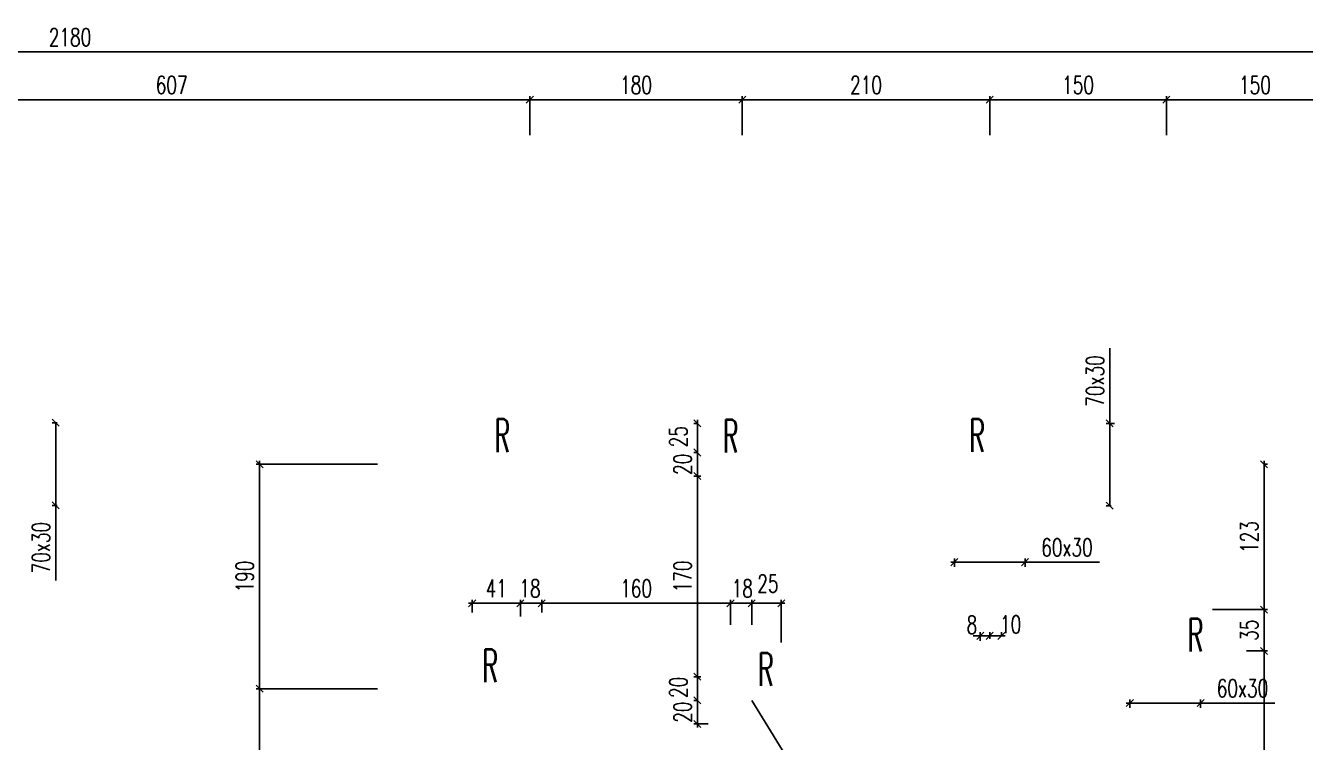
# Model space of a CAD drawing. Extents: x 307 to 786, y -197 to -94.
# Drawn here: x 363.76 to 374.61, y -104.28 to -98.21 of the extents above; entities that cross this region are included whole.
import ezdxf

# ---------------------------------------------------------------- set-up
doc = ezdxf.new("R2010")
doc.units = 0
doc.header["$LTSCALE"] = 0.5
doc.header["$MEASUREMENT"] = 0
doc.layers.get('DEFPOINTS').update_dxf_attribs({"linetype": 'CONTINUOUS'})
doc.layers.add('COTATION', color=7, linetype='CONTINUOUS')
doc.layers.add('REPERE-RAID', color=4, linetype='CONTINUOUS')
doc.styles.add('ROMANS8', font='romans.shx', dxfattribs={"width": 0.7})
doc.styles.get("Standard").update_dxf_attribs({"font": 'txt.shx'})
doc.dimstyles.new('COT50 cm', dxfattribs={"dimtxt": 0.15, "dimasz": 0.06, "dimexe": 0.03, "dimexo": 0.1, "dimgap": 0.05, "dimtad": 1, "dimdec": 0, "dimlfac": 100, "dimzin": 0, "dimdsep": 46, "dimtxsty": 'ROMANS8', "dimblk1": 'OBLIQUE', "dimblk2": 'OBLIQUE', "dimsah": 1, "dimcen": 0.03, "dimdle": 0.03, "dimclrt": 1, "dimadec": 0, "dimazin": 0, "dimtfac": 1, "dimtdec": 0, "dimtmove": 0, "dimatfit": 3, "dimfxl": 1, "dimfxlon": 1, "dimtolj": 1, "dimtzin": 0, "dimlwd": -1, "dimlwe": -1, "dimarcsym": 0})

# ---------------------------------------------------------------- blocks, each defined once
blk = doc.blocks.new('_Oblique')
at = {"layer": 'COTATION', "color": 0, "lineweight": -2}
blk.add_line((-0.5, -0.5), (0.5, 0.5), dxfattribs=at)
blk = doc.blocks.new('*D17')
at = {"layer": 'COTATION', "color": 0, "transparency": 16777216}
for p, q in [((361.93, -98.838), (368.063, -98.838)), ((361.96, -99.138), (361.96, -98.808)), ((368.033, -99.138), (368.033, -98.808))]:
    blk.add_line(p, q, dxfattribs=at)
at = {"layer": 'DEFPOINTS', "color": 0, "transparency": 16777216}
for p in [(368.033, -98.838), (368.033, -99.599), (361.96, -99.796)]:
    blk.add_point(p, dxfattribs=at)
at = {"layer": 'COTATION', "color": 0, "transparency": 16777216, "xscale": 0.06, "yscale": 0.06, "zscale": 0.06, "rotation": 180}
blk.add_blockref('_Oblique', (361.96, -98.838), dxfattribs=at)
at = {"layer": 'COTATION', "color": 0, "transparency": 16777216, "xscale": 0.06, "yscale": 0.06, "zscale": 0.06}
blk.add_blockref('_Oblique', (368.033, -98.838), dxfattribs=at)
at = {"layer": 'COTATION', "color": 1, "transparency": 16777216, "insert": (364.996, -98.713), "char_height": 0.15, "attachment_point": 5, "style": 'ROMANS8', "bg_fill": 3, "box_fill_scale": 1.25, "bg_fill_color": 256, "bg_fill_true_color": 13158600, "bg_fill_transparency": 0}
blk.add_mtext('\\A1;607', dxfattribs=at)
blk = doc.blocks.new('*D18')
at = {"layer": 'COTATION', "color": 0, "transparency": 16777216}
for p, q in [((368.003, -98.838), (369.864, -98.838)), ((368.033, -99.138), (368.033, -98.808)), ((369.834, -99.138), (369.834, -98.808))]:
    blk.add_line(p, q, dxfattribs=at)
at = {"layer": 'DEFPOINTS', "color": 0, "transparency": 16777216}
for p in [(369.834, -98.838), (368.033, -99.599), (369.834, -99.771)]:
    blk.add_point(p, dxfattribs=at)
at = {"layer": 'COTATION', "color": 0, "transparency": 16777216, "xscale": 0.06, "yscale": 0.06, "zscale": 0.06, "rotation": 180}
blk.add_blockref('_Oblique', (368.033, -98.838), dxfattribs=at)
at = {"layer": 'COTATION', "color": 0, "transparency": 16777216, "xscale": 0.06, "yscale": 0.06, "zscale": 0.06}
blk.add_blockref('_Oblique', (369.834, -98.838), dxfattribs=at)
at = {"layer": 'COTATION', "color": 1, "transparency": 16777216, "insert": (368.933, -98.713), "char_height": 0.15, "attachment_point": 5, "style": 'ROMANS8', "bg_fill": 3, "box_fill_scale": 1.25, "bg_fill_color": 256, "bg_fill_true_color": 13158600, "bg_fill_transparency": 0}
blk.add_mtext('\\A1;180', dxfattribs=at)
blk = doc.blocks.new('*D19')
at = {"layer": 'COTATION', "color": 0, "transparency": 16777216}
for p, q in [((369.804, -98.838), (371.962, -98.838)), ((369.834, -99.138), (369.834, -98.808)), ((371.932, -99.138), (371.932, -98.808))]:
    blk.add_line(p, q, dxfattribs=at)
at = {"layer": 'DEFPOINTS', "color": 0, "transparency": 16777216}
for p in [(371.932, -98.838), (369.834, -99.771), (371.932, -99.771)]:
    blk.add_point(p, dxfattribs=at)
at = {"layer": 'COTATION', "color": 0, "transparency": 16777216, "xscale": 0.06, "yscale": 0.06, "zscale": 0.06, "rotation": 180}
blk.add_blockref('_Oblique', (369.834, -98.838), dxfattribs=at)
at = {"layer": 'COTATION', "color": 0, "transparency": 16777216, "xscale": 0.06, "yscale": 0.06, "zscale": 0.06}
blk.add_blockref('_Oblique', (371.932, -98.838), dxfattribs=at)
at = {"layer": 'COTATION', "color": 1, "transparency": 16777216, "insert": (370.883, -98.713), "char_height": 0.15, "attachment_point": 5, "style": 'ROMANS8', "bg_fill": 3, "box_fill_scale": 1.25, "bg_fill_color": 256, "bg_fill_true_color": 13158600, "bg_fill_transparency": 0}
blk.add_mtext('\\A1;210', dxfattribs=at)
blk = doc.blocks.new('*D20')
at = {"layer": 'COTATION', "color": 0, "transparency": 16777216}
for p, q in [((371.902, -98.838), (373.46, -98.838)), ((371.932, -99.138), (371.932, -98.808)), ((373.43, -99.138), (373.43, -98.808))]:
    blk.add_line(p, q, dxfattribs=at)
at = {"layer": 'DEFPOINTS', "color": 0, "transparency": 16777216}
for p in [(373.43, -98.838), (373.43, -99.636), (371.932, -99.771)]:
    blk.add_point(p, dxfattribs=at)
at = {"layer": 'COTATION', "color": 0, "transparency": 16777216, "xscale": 0.06, "yscale": 0.06, "zscale": 0.06, "rotation": 180}
blk.add_blockref('_Oblique', (371.932, -98.838), dxfattribs=at)
at = {"layer": 'COTATION', "color": 0, "transparency": 16777216, "xscale": 0.06, "yscale": 0.06, "zscale": 0.06}
blk.add_blockref('_Oblique', (373.43, -98.838), dxfattribs=at)
at = {"layer": 'COTATION', "color": 1, "transparency": 16777216, "insert": (372.681, -98.713), "char_height": 0.15, "attachment_point": 5, "style": 'ROMANS8', "bg_fill": 3, "box_fill_scale": 1.25, "bg_fill_color": 256, "bg_fill_true_color": 13158600, "bg_fill_transparency": 0}
blk.add_mtext('\\A1;150', dxfattribs=at)
blk = doc.blocks.new('*D62')
at = {"layer": 'COTATION', "color": 0, "transparency": 16777216}
for p, q in [((366.741, -103.828), (365.711, -103.828)), ((365.741, -105.475), (365.741, -103.798)), ((366.741, -105.445), (365.711, -105.445))]:
    blk.add_line(p, q, dxfattribs=at)
at = {"layer": 'DEFPOINTS', "color": 0, "transparency": 16777216}
for p in [(365.741, -103.828), (367.555, -103.828), (367.138, -105.445)]:
    blk.add_point(p, dxfattribs=at)
at = {"layer": 'COTATION', "color": 0, "transparency": 16777216, "xscale": 0.06, "yscale": 0.06, "zscale": 0.06}
for p, rotation in [((365.741, -103.828), 90), ((365.741, -105.445), 270)]:
    blk.add_blockref('_Oblique', p, dxfattribs=dict(at, rotation=rotation))
at = {"layer": 'COTATION', "color": 1, "transparency": 16777216, "insert": (365.616, -104.636), "char_height": 0.15, "attachment_point": 5, "rotation": 90, "style": 'ROMANS8'}
blk.add_mtext('\\A1;162', dxfattribs=at)
blk = doc.blocks.new('*D100')
at = {"layer": 'COTATION', "color": 0, "transparency": 16777216}
for p, q in [((373.4, -98.838), (374.963, -98.838)), ((373.43, -99.138), (373.43, -98.808)), ((374.933, -99.138), (374.933, -98.808))]:
    blk.add_line(p, q, dxfattribs=at)
at = {"layer": 'DEFPOINTS', "color": 0, "transparency": 16777216}
for p in [(374.933, -98.838), (374.933, -99.395), (373.43, -99.636)]:
    blk.add_point(p, dxfattribs=at)
at = {"layer": 'COTATION', "color": 0, "transparency": 16777216, "xscale": 0.06, "yscale": 0.06, "zscale": 0.06, "rotation": 180}
blk.add_blockref('_Oblique', (373.43, -98.838), dxfattribs=at)
at = {"layer": 'COTATION', "color": 0, "transparency": 16777216, "xscale": 0.06, "yscale": 0.06, "zscale": 0.06}
blk.add_blockref('_Oblique', (374.933, -98.838), dxfattribs=at)
at = {"layer": 'COTATION', "color": 1, "transparency": 16777216, "insert": (374.181, -98.713), "char_height": 0.15, "attachment_point": 5, "style": 'ROMANS8', "bg_fill": 3, "box_fill_scale": 1.25, "bg_fill_color": 256, "bg_fill_true_color": 13158600, "bg_fill_transparency": 0}
blk.add_mtext('\\A1;150', dxfattribs=at)
blk = doc.blocks.new('*D195')
at = {"layer": 'COTATION', "color": 0, "transparency": 16777216}
for p, q in [((372.95, -101.58), (372.95, -100.943)), ((372.95, -102.278), (372.95, -101.55)), ((372.99, -101.58), (372.92, -101.58)), ((372.962, -102.278), (372.92, -102.278))]:
    blk.add_line(p, q, dxfattribs=at)
at = {"layer": 'DEFPOINTS', "color": 0, "transparency": 16777216}
for p in [(373.103, -101.58), (372.95, -102.278), (373.062, -102.278)]:
    blk.add_point(p, dxfattribs=at)
at = {"layer": 'COTATION', "color": 0, "transparency": 16777216, "xscale": 0.06, "yscale": 0.06, "zscale": 0.06}
for p, rotation in [((372.95, -101.58), 90), ((372.95, -102.278), 270)]:
    blk.add_blockref('_Oblique', p, dxfattribs=dict(at, rotation=rotation))
at = {"layer": 'COTATION', "color": 1, "transparency": 16777216, "insert": (372.825, -101.221), "char_height": 0.15, "attachment_point": 5, "rotation": 90, "style": 'ROMANS8'}
blk.add_mtext('\\A1;70x30', dxfattribs=at)
blk = doc.blocks.new('*D199')
at = {"layer": 'COTATION', "color": 0, "transparency": 16777216}
for p, q in [((371.602, -102.756), (372.232, -102.756)), ((371.632, -102.796), (371.632, -102.726)), ((372.232, -102.796), (372.232, -102.726)), ((372.232, -102.756), (372.862, -102.756))]:
    blk.add_line(p, q, dxfattribs=at)
at = {"layer": 'DEFPOINTS', "color": 0, "transparency": 16777216}
for p in [(372.232, -102.756), (372.232, -102.947), (371.632, -103.019)]:
    blk.add_point(p, dxfattribs=at)
at = {"layer": 'COTATION', "color": 0, "transparency": 16777216, "xscale": 0.06, "yscale": 0.06, "zscale": 0.06}
for p, rotation in [((371.632, -102.756), 179.9999999999768), ((372.232, -102.756), 359.9999999999768)]:
    blk.add_blockref('_Oblique', p, dxfattribs=dict(at, rotation=rotation))
at = {"layer": 'COTATION', "color": 1, "transparency": 16777216, "insert": (372.587, -102.631), "char_height": 0.15, "attachment_point": 5, "style": 'ROMANS8'}
blk.add_mtext('\\A1;60x30', dxfattribs=at)
blk = doc.blocks.new('*D200')
at = {"layer": 'COTATION', "color": 0, "transparency": 16777216}
for p, q in [((373.09, -103.95), (373.72, -103.95)), ((373.12, -103.99), (373.12, -103.92)), ((373.72, -103.99), (373.72, -103.92)), ((373.72, -103.95), (374.35, -103.95))]:
    blk.add_line(p, q, dxfattribs=at)
at = {"layer": 'DEFPOINTS', "color": 0, "transparency": 16777216}
for p in [(373.72, -103.95), (373.72, -104.14), (373.12, -104.212)]:
    blk.add_point(p, dxfattribs=at)
at = {"layer": 'COTATION', "color": 0, "transparency": 16777216, "xscale": 0.06, "yscale": 0.06, "zscale": 0.06}
for p, rotation in [((373.12, -103.95), 179.9999999999768), ((373.72, -103.95), 359.9999999999768)]:
    blk.add_blockref('_Oblique', p, dxfattribs=dict(at, rotation=rotation))
at = {"layer": 'COTATION', "color": 1, "transparency": 16777216, "insert": (374.075, -103.825), "char_height": 0.15, "attachment_point": 5, "style": 'ROMANS8'}
blk.add_mtext('\\A1;60x30', dxfattribs=at)
blk = doc.blocks.new('*D214')
at = {"layer": 'COTATION', "color": 0, "transparency": 16777216}
for p, q in [((367.544, -103.183), (367.544, -103.074)), ((367.953, -103.215), (367.953, -103.074)), ((367.983, -103.104), (367.514, -103.104))]:
    blk.add_line(p, q, dxfattribs=at)
at = {"layer": 'DEFPOINTS', "color": 0, "transparency": 16777216}
for p in [(367.544, -103.104), (367.544, -103.283), (367.953, -103.315)]:
    blk.add_point(p, dxfattribs=at)
at = {"layer": 'COTATION', "color": 0, "transparency": 16777216, "xscale": 0.06, "yscale": 0.06, "zscale": 0.06, "rotation": 180}
blk.add_blockref('_Oblique', (367.544, -103.104), dxfattribs=at)
at = {"layer": 'COTATION', "color": 0, "transparency": 16777216, "xscale": 0.06, "yscale": 0.06, "zscale": 0.06}
blk.add_blockref('_Oblique', (367.953, -103.104), dxfattribs=at)
at = {"layer": 'COTATION', "color": 1, "transparency": 16777216, "insert": (367.749, -102.979), "char_height": 0.15, "attachment_point": 5, "style": 'ROMANS8'}
blk.add_mtext('\\A1;41', dxfattribs=at)
blk = doc.blocks.new('*D215')
at = {"layer": 'COTATION', "color": 0, "transparency": 16777216}
for p, q in [((367.953, -103.215), (367.953, -103.074)), ((368.134, -103.182), (368.134, -103.074)), ((367.923, -103.104), (368.164, -103.104))]:
    blk.add_line(p, q, dxfattribs=at)
at = {"layer": 'DEFPOINTS', "color": 0, "transparency": 16777216}
for p in [(368.134, -103.104), (368.134, -103.282), (367.953, -103.315)]:
    blk.add_point(p, dxfattribs=at)
at = {"layer": 'COTATION', "color": 0, "transparency": 16777216, "xscale": 0.06, "yscale": 0.06, "zscale": 0.06, "rotation": 180}
blk.add_blockref('_Oblique', (367.953, -103.104), dxfattribs=at)
at = {"layer": 'COTATION', "color": 0, "transparency": 16777216, "xscale": 0.06, "yscale": 0.06, "zscale": 0.06}
blk.add_blockref('_Oblique', (368.134, -103.104), dxfattribs=at)
at = {"layer": 'COTATION', "color": 1, "transparency": 16777216, "insert": (368.034, -102.979), "char_height": 0.15, "attachment_point": 5, "style": 'ROMANS8'}
blk.add_mtext('\\A1;18', dxfattribs=at)
blk = doc.blocks.new('*D216')
at = {"layer": 'COTATION', "color": 0, "transparency": 16777216}
for p, q in [((368.134, -103.182), (368.134, -103.074)), ((369.734, -103.288), (369.734, -103.074)), ((368.104, -103.104), (369.764, -103.104))]:
    blk.add_line(p, q, dxfattribs=at)
at = {"layer": 'DEFPOINTS', "color": 0, "transparency": 16777216}
for p in [(369.734, -103.104), (368.134, -103.282), (369.734, -103.388)]:
    blk.add_point(p, dxfattribs=at)
at = {"layer": 'COTATION', "color": 0, "transparency": 16777216, "xscale": 0.06, "yscale": 0.06, "zscale": 0.06, "rotation": 180}
blk.add_blockref('_Oblique', (368.134, -103.104), dxfattribs=at)
at = {"layer": 'COTATION', "color": 0, "transparency": 16777216, "xscale": 0.06, "yscale": 0.06, "zscale": 0.06}
blk.add_blockref('_Oblique', (369.734, -103.104), dxfattribs=at)
at = {"layer": 'COTATION', "color": 1, "transparency": 16777216, "insert": (368.934, -102.979), "char_height": 0.15, "attachment_point": 5, "style": 'ROMANS8'}
blk.add_mtext('\\A1;160', dxfattribs=at)
blk = doc.blocks.new('*D217')
at = {"layer": 'COTATION', "color": 0, "transparency": 16777216}
for p, q in [((369.734, -103.288), (369.734, -103.074)), ((369.914, -103.288), (369.914, -103.074)), ((369.704, -103.104), (369.944, -103.104))]:
    blk.add_line(p, q, dxfattribs=at)
at = {"layer": 'DEFPOINTS', "color": 0, "transparency": 16777216}
for p in [(369.914, -103.104), (369.734, -103.388), (369.914, -103.388)]:
    blk.add_point(p, dxfattribs=at)
at = {"layer": 'COTATION', "color": 0, "transparency": 16777216, "xscale": 0.06, "yscale": 0.06, "zscale": 0.06, "rotation": 180}
blk.add_blockref('_Oblique', (369.734, -103.104), dxfattribs=at)
at = {"layer": 'COTATION', "color": 0, "transparency": 16777216, "xscale": 0.06, "yscale": 0.06, "zscale": 0.06}
blk.add_blockref('_Oblique', (369.914, -103.104), dxfattribs=at)
at = {"layer": 'COTATION', "color": 1, "transparency": 16777216, "insert": (369.834, -102.979), "char_height": 0.15, "attachment_point": 5, "style": 'ROMANS8'}
blk.add_mtext('\\A1;18', dxfattribs=at)
blk = doc.blocks.new('*D218')
at = {"layer": 'COTATION', "color": 0, "transparency": 16777216}
for p, q in [((369.914, -103.288), (369.914, -103.074)), ((370.164, -103.438), (370.164, -103.074)), ((369.884, -103.104), (370.194, -103.104))]:
    blk.add_line(p, q, dxfattribs=at)
at = {"layer": 'DEFPOINTS', "color": 0, "transparency": 16777216}
for p in [(370.164, -103.104), (369.914, -103.388), (370.164, -103.538)]:
    blk.add_point(p, dxfattribs=at)
at = {"layer": 'COTATION', "color": 0, "transparency": 16777216, "xscale": 0.06, "yscale": 0.06, "zscale": 0.06, "rotation": 180}
blk.add_blockref('_Oblique', (369.914, -103.104), dxfattribs=at)
at = {"layer": 'COTATION', "color": 0, "transparency": 16777216, "xscale": 0.06, "yscale": 0.06, "zscale": 0.06}
blk.add_blockref('_Oblique', (370.164, -103.104), dxfattribs=at)
at = {"layer": 'COTATION', "color": 1, "transparency": 16777216, "insert": (370.051, -102.938), "char_height": 0.15, "attachment_point": 5, "style": 'ROMANS8'}
blk.add_mtext('\\A1;25', dxfattribs=at)
blk = doc.blocks.new('*D219')
at = {"layer": 'COTATION', "color": 0, "transparency": 16777216}
for p, q in [((369.458, -103.927), (369.423, -103.927)), ((369.453, -104.157), (369.453, -103.897)), ((369.545, -104.127), (369.423, -104.127))]:
    blk.add_line(p, q, dxfattribs=at)
at = {"layer": 'DEFPOINTS', "color": 0, "transparency": 16777216}
for p in [(369.453, -103.927), (369.558, -103.927), (369.645, -104.127)]:
    blk.add_point(p, dxfattribs=at)
at = {"layer": 'COTATION', "color": 0, "transparency": 16777216, "xscale": 0.06, "yscale": 0.06, "zscale": 0.06}
for p, rotation in [((369.453, -103.927), 90), ((369.453, -104.127), 270)]:
    blk.add_blockref('_Oblique', p, dxfattribs=dict(at, rotation=rotation))
at = {"layer": 'COTATION', "color": 1, "transparency": 16777216, "insert": (369.328, -104.027), "char_height": 0.15, "attachment_point": 5, "rotation": 90, "style": 'ROMANS8'}
blk.add_mtext('\\A1;20', dxfattribs=at)
blk = doc.blocks.new('*D220')
at = {"layer": 'COTATION', "color": 0, "transparency": 16777216}
for p, q in [((369.483, -103.727), (369.423, -103.727)), ((369.453, -103.957), (369.453, -103.697)), ((369.458, -103.927), (369.423, -103.927))]:
    blk.add_line(p, q, dxfattribs=at)
at = {"layer": 'DEFPOINTS', "color": 0, "transparency": 16777216}
for p in [(369.453, -103.727), (369.583, -103.727), (369.558, -103.927)]:
    blk.add_point(p, dxfattribs=at)
at = {"layer": 'COTATION', "color": 0, "transparency": 16777216, "xscale": 0.06, "yscale": 0.06, "zscale": 0.06}
for p, rotation in [((369.453, -103.727), 90), ((369.453, -103.927), 270)]:
    blk.add_blockref('_Oblique', p, dxfattribs=dict(at, rotation=rotation))
at = {"layer": 'COTATION', "color": 1, "transparency": 16777216, "insert": (369.293, -103.817), "char_height": 0.15, "attachment_point": 5, "rotation": 90, "style": 'ROMANS8'}
blk.add_mtext('\\A1;20', dxfattribs=at)
blk = doc.blocks.new('*D221')
at = {"layer": 'COTATION', "color": 0, "transparency": 16777216}
for p, q in [((369.453, -103.757), (369.453, -101.997)), ((369.483, -102.027), (369.423, -102.027)), ((369.483, -103.727), (369.423, -103.727))]:
    blk.add_line(p, q, dxfattribs=at)
at = {"layer": 'DEFPOINTS', "color": 0, "transparency": 16777216}
for p in [(369.453, -102.027), (369.583, -102.027), (369.583, -103.727)]:
    blk.add_point(p, dxfattribs=at)
at = {"layer": 'COTATION', "color": 0, "transparency": 16777216, "xscale": 0.06, "yscale": 0.06, "zscale": 0.06}
for p, rotation in [((369.453, -102.027), 90), ((369.453, -103.727), 270)]:
    blk.add_blockref('_Oblique', p, dxfattribs=dict(at, rotation=rotation))
at = {"layer": 'COTATION', "color": 1, "transparency": 16777216, "insert": (369.328, -102.877), "char_height": 0.15, "attachment_point": 5, "rotation": 90, "style": 'ROMANS8'}
blk.add_mtext('\\A1;170', dxfattribs=at)
blk = doc.blocks.new('*D222')
at = {"layer": 'COTATION', "color": 0, "transparency": 16777216}
for p, q in [((369.454, -101.827), (369.423, -101.827)), ((369.453, -102.057), (369.453, -101.797)), ((369.483, -102.027), (369.423, -102.027))]:
    blk.add_line(p, q, dxfattribs=at)
at = {"layer": 'DEFPOINTS', "color": 0, "transparency": 16777216}
for p in [(369.453, -101.827), (369.554, -101.827), (369.583, -102.027)]:
    blk.add_point(p, dxfattribs=at)
at = {"layer": 'COTATION', "color": 0, "transparency": 16777216, "xscale": 0.06, "yscale": 0.06, "zscale": 0.06}
for p, rotation in [((369.453, -101.827), 90), ((369.453, -102.027), 270)]:
    blk.add_blockref('_Oblique', p, dxfattribs=dict(at, rotation=rotation))
at = {"layer": 'COTATION', "color": 1, "transparency": 16777216, "insert": (369.328, -101.927), "char_height": 0.15, "attachment_point": 5, "rotation": 90, "style": 'ROMANS8'}
blk.add_mtext('\\A1;20', dxfattribs=at)
blk = doc.blocks.new('*D223')
at = {"layer": 'COTATION', "color": 0, "transparency": 16777216}
for p, q in [((369.453, -101.857), (369.453, -101.55)), ((369.454, -101.58), (369.423, -101.58)), ((369.454, -101.827), (369.423, -101.827))]:
    blk.add_line(p, q, dxfattribs=at)
at = {"layer": 'DEFPOINTS', "color": 0, "transparency": 16777216}
for p in [(369.453, -101.58), (369.554, -101.58), (369.554, -101.827)]:
    blk.add_point(p, dxfattribs=at)
at = {"layer": 'COTATION', "color": 0, "transparency": 16777216, "xscale": 0.06, "yscale": 0.06, "zscale": 0.06}
for p, rotation in [((369.453, -101.58), 90), ((369.453, -101.827), 270)]:
    blk.add_blockref('_Oblique', p, dxfattribs=dict(at, rotation=rotation))
at = {"layer": 'COTATION', "color": 1, "transparency": 16777216, "insert": (369.292, -101.693), "char_height": 0.15, "attachment_point": 5, "rotation": 90, "style": 'ROMANS8'}
blk.add_mtext('\\A1;25', dxfattribs=at)
blk = doc.blocks.new('*D224')
at = {"layer": 'COTATION', "color": 0, "transparency": 16777216}
for p, q in [((366.741, -101.927), (365.711, -101.927)), ((365.741, -103.858), (365.741, -101.897)), ((366.741, -103.828), (365.711, -103.828))]:
    blk.add_line(p, q, dxfattribs=at)
at = {"layer": 'DEFPOINTS', "color": 0, "transparency": 16777216}
for p in [(365.741, -101.927), (367.015, -101.927), (367.555, -103.828)]:
    blk.add_point(p, dxfattribs=at)
at = {"layer": 'COTATION', "color": 0, "transparency": 16777216, "xscale": 0.06, "yscale": 0.06, "zscale": 0.06}
for p, rotation in [((365.741, -101.927), 90), ((365.741, -103.828), 270)]:
    blk.add_blockref('_Oblique', p, dxfattribs=dict(at, rotation=rotation))
at = {"layer": 'COTATION', "color": 1, "transparency": 16777216, "insert": (365.616, -102.878), "char_height": 0.15, "attachment_point": 5, "rotation": 90, "style": 'ROMANS8'}
blk.add_mtext('\\A1;190', dxfattribs=at)
blk = doc.blocks.new('*D225')
at = {"layer": 'COTATION', "color": 0, "transparency": 16777216}
for p, q in [((374.252, -101.927), (374.288, -101.927)), ((374.258, -101.897), (374.258, -103.188)), ((373.82, -103.158), (374.288, -103.158))]:
    blk.add_line(p, q, dxfattribs=at)
at = {"layer": 'DEFPOINTS', "color": 0, "transparency": 16777216}
for p in [(374.152, -101.927), (373.72, -103.158), (374.258, -103.158)]:
    blk.add_point(p, dxfattribs=at)
at = {"layer": 'COTATION', "color": 0, "transparency": 16777216, "xscale": 0.06, "yscale": 0.06, "zscale": 0.06}
for p, rotation in [((374.258, -101.927), 90), ((374.258, -103.158), 270)]:
    blk.add_blockref('_Oblique', p, dxfattribs=dict(at, rotation=rotation))
at = {"layer": 'COTATION', "color": 1, "transparency": 16777216, "insert": (374.133, -102.543), "char_height": 0.15, "attachment_point": 5, "rotation": 90, "style": 'ROMANS8'}
blk.add_mtext('\\A1;123', dxfattribs=at)
blk = doc.blocks.new('*D226')
at = {"layer": 'COTATION', "color": 0, "transparency": 16777216}
for p, q in [((373.82, -103.158), (374.288, -103.158)), ((374.258, -103.128), (374.258, -103.538)), ((374.11, -103.508), (374.288, -103.508))]:
    blk.add_line(p, q, dxfattribs=at)
at = {"layer": 'DEFPOINTS', "color": 0, "transparency": 16777216}
for p in [(373.72, -103.158), (374.01, -103.508), (374.258, -103.508)]:
    blk.add_point(p, dxfattribs=at)
at = {"layer": 'COTATION', "color": 0, "transparency": 16777216, "xscale": 0.06, "yscale": 0.06, "zscale": 0.06}
for p, rotation in [((374.258, -103.158), 90), ((374.258, -103.508), 270)]:
    blk.add_blockref('_Oblique', p, dxfattribs=dict(at, rotation=rotation))
at = {"layer": 'COTATION', "color": 1, "transparency": 16777216, "insert": (374.133, -103.333), "char_height": 0.15, "attachment_point": 5, "rotation": 90, "style": 'ROMANS8'}
blk.add_mtext('\\A1;35', dxfattribs=at)
blk = doc.blocks.new('*D227')
at = {"layer": 'COTATION', "color": 0, "transparency": 16777216}
for p, q in [((374.11, -103.508), (374.288, -103.508)), ((374.258, -103.478), (374.258, -105.475)), ((373.912, -105.445), (374.288, -105.445))]:
    blk.add_line(p, q, dxfattribs=at)
at = {"layer": 'DEFPOINTS', "color": 0, "transparency": 16777216}
for p in [(374.01, -103.508), (373.812, -105.445), (374.258, -105.445)]:
    blk.add_point(p, dxfattribs=at)
at = {"layer": 'COTATION', "color": 0, "transparency": 16777216, "xscale": 0.06, "yscale": 0.06, "zscale": 0.06}
for p, rotation in [((374.258, -103.508), 90), ((374.258, -105.445), 270)]:
    blk.add_blockref('_Oblique', p, dxfattribs=dict(at, rotation=rotation))
at = {"layer": 'COTATION', "color": 1, "transparency": 16777216, "insert": (374.133, -104.476), "char_height": 0.15, "attachment_point": 5, "rotation": 90, "style": 'ROMANS8'}
blk.add_mtext('\\A1;194', dxfattribs=at)
blk = doc.blocks.new('*D228')
at = {"layer": 'COTATION', "color": 0, "transparency": 16777216}
for p, q in [((371.852, -103.38), (371.792, -103.38)), ((371.852, -103.422), (371.852, -103.35)), ((371.932, -103.38), (371.852, -103.38)), ((371.932, -103.407), (371.932, -103.35)), ((371.932, -103.38), (371.992, -103.38))]:
    blk.add_line(p, q, dxfattribs=at)
at = {"layer": 'DEFPOINTS', "color": 0, "transparency": 16777216}
for p in [(371.852, -103.38), (371.932, -103.507), (371.852, -103.522)]:
    blk.add_point(p, dxfattribs=at)
at = {"layer": 'COTATION', "color": 0, "transparency": 16777216, "xscale": 0.06, "yscale": 0.06, "zscale": 0.06}
blk.add_blockref('_Oblique', (371.852, -103.38), dxfattribs=at)
at = {"layer": 'COTATION', "color": 0, "transparency": 16777216, "xscale": 0.06, "yscale": 0.06, "zscale": 0.06, "rotation": 180}
blk.add_blockref('_Oblique', (371.932, -103.38), dxfattribs=at)
at = {"layer": 'COTATION', "color": 1, "transparency": 16777216, "insert": (371.781, -103.287), "char_height": 0.15, "attachment_point": 5, "style": 'ROMANS8'}
blk.add_mtext('\\A1;8', dxfattribs=at)
blk = doc.blocks.new('*D229')
at = {"layer": 'COTATION', "color": 0, "transparency": 16777216}
for p, q in [((371.902, -103.38), (372.062, -103.38)), ((371.932, -103.407), (371.932, -103.35)), ((372.032, -103.38), (372.032, -103.35))]:
    blk.add_line(p, q, dxfattribs=at)
at = {"layer": 'DEFPOINTS', "color": 0, "transparency": 16777216}
for p in [(372.032, -103.38), (371.932, -103.507), (372.032, -103.454)]:
    blk.add_point(p, dxfattribs=at)
at = {"layer": 'COTATION', "color": 0, "transparency": 16777216, "xscale": 0.06, "yscale": 0.06, "zscale": 0.06, "rotation": 180}
blk.add_blockref('_Oblique', (371.932, -103.38), dxfattribs=at)
at = {"layer": 'COTATION', "color": 0, "transparency": 16777216, "xscale": 0.06, "yscale": 0.06, "zscale": 0.06}
blk.add_blockref('_Oblique', (372.032, -103.38), dxfattribs=at)
at = {"layer": 'COTATION', "color": 1, "transparency": 16777216, "insert": (372.109, -103.284), "char_height": 0.15, "attachment_point": 5, "style": 'ROMANS8'}
blk.add_mtext('\\A1;10', dxfattribs=at)
blk = doc.blocks.new('*D411')
at = {"layer": 'COTATION', "color": 0, "transparency": 16777216}
for p, q in [((364.024, -101.575), (363.983, -101.575)), ((364.013, -101.575), (364.013, -102.305)), ((364.024, -102.275), (363.983, -102.275)), ((364.013, -102.275), (364.013, -102.91))]:
    blk.add_line(p, q, dxfattribs=at)
at = {"layer": 'DEFPOINTS', "color": 0, "transparency": 16777216}
for p in [(364.013, -101.575), (364.124, -101.575), (364.124, -102.275)]:
    blk.add_point(p, dxfattribs=at)
at = {"layer": 'COTATION', "color": 0, "transparency": 16777216, "xscale": 0.06, "yscale": 0.06, "zscale": 0.06}
for p, rotation in [((364.013, -101.575), 90), ((364.013, -102.275), 270)]:
    blk.add_blockref('_Oblique', p, dxfattribs=dict(at, rotation=rotation))
at = {"layer": 'COTATION', "color": 1, "transparency": 16777216, "insert": (363.888, -102.633), "char_height": 0.15, "attachment_point": 5, "rotation": 90, "style": 'ROMANS8'}
blk.add_mtext('\\A1;70x30', dxfattribs=at)
blk = doc.blocks.new('*D717')
at = {"layer": 'COTATION', "color": 0, "transparency": 16777216}
for p, q in [((353.236, -99.433), (353.236, -98.403)), ((375.033, -98.526), (375.033, -98.403)), ((353.206, -98.433), (375.063, -98.433))]:
    blk.add_line(p, q, dxfattribs=at)
at = {"layer": 'DEFPOINTS', "color": 0, "transparency": 16777216}
for p in [(375.033, -98.433), (375.033, -98.626), (353.236, -99.617)]:
    blk.add_point(p, dxfattribs=at)
at = {"layer": 'COTATION', "color": 0, "transparency": 16777216, "xscale": 0.06, "yscale": 0.06, "zscale": 0.06, "rotation": 180}
blk.add_blockref('_Oblique', (353.236, -98.433), dxfattribs=at)
at = {"layer": 'COTATION', "color": 0, "transparency": 16777216, "xscale": 0.06, "yscale": 0.06, "zscale": 0.06}
blk.add_blockref('_Oblique', (375.033, -98.433), dxfattribs=at)
at = {"layer": 'COTATION', "color": 1, "transparency": 16777216, "insert": (364.134, -98.308), "char_height": 0.15, "attachment_point": 5, "style": 'ROMANS8'}
blk.add_mtext('\\A1;2180', dxfattribs=at)

msp = doc.modelspace()

# ---------------------------------------------------------------- linework, layer by layer
at = {"layer": 'COTATION'}
msp.add_line((369.9141, -103.9275), (371.2641, -106.1192), dxfattribs=at)

# ---------------------------------------------------------------- texts
at = {"layer": 'REPERE-RAID', "color": 4, "width": 0.519}
for p in [(367.7326, -101.8226), (369.6685, -101.8279), (371.7582, -101.8225), (373.6107, -103.5123), (367.6296, -103.774), (369.9671, -103.8039)]:
    msp.add_text('R', height=0.28, dxfattribs=at).set_placement(p)

# ---------------------------------------------------------------- dimensions: what is measured, and where the dimension line sits
at = {"layer": 'COTATION'}
for base, p1, p2, override, picture, middle in [((368.0328, -98.8376), (361.9597, -99.7964), (368.0328, -99.5989), {"dimtmove": 1, "dimfxl": 0.3, "dimfxlon": 1, "dimtfill": 1}, '*D17', (364.9962, -98.7126)), ((367.5444, -103.1039), (367.9535, -103.3147), (367.5444, -103.2828), {"dimfxl": 10, "dimfxlon": 1}, '*D214', (367.7489, -102.9789)), ((369.734, -103.1039), (368.1339, -103.2822), (369.734, -103.3879), {"dimtmove": 1, "dimfxl": 10, "dimfxlon": 1}, '*D216', (368.934, -102.9789))]:
    dim = msp.add_linear_dim(base=base, p1=p1, p2=p2, dimstyle='COT50 cm', override=override, dxfattribs=at)
    dim.commit()
    dim.dimension.update_dxf_attribs({"geometry": picture, "text_midpoint": middle})
for base, p1, p2, angle, picture, middle in [((372.9504, -102.2783), (373.1026, -101.5798), (373.0617, -102.2783), 270, '*D195', (372.9504, -101.2205)), ((364.0128, -101.5749), (364.1241, -102.2749), (364.1241, -101.5749), 90, '*D411', (364.0128, -102.6327)), ((372.2318, -102.756), (371.6318, -103.0188), (372.2318, -102.9466), 180, '*D199', (372.5868, -102.756)), ((373.7199, -103.9496), (373.1199, -104.2123), (373.7199, -104.1401), 180, '*D200', (374.0749, -103.9496))]:
    dim = msp.add_linear_dim(base=base, p1=p1, p2=p2, angle=angle, text='<>x30', dimstyle='COT50 cm', override={"dimfxl": 0.04, "dimfxlon": 1}, dxfattribs=at)
    dim.commit()
    dim.dimension.update_dxf_attribs({"geometry": picture, "text_midpoint": middle, "dimtype": 160})
for base, p1, p2, override, picture, middle in [((369.4527, -101.5803), (369.5541, -101.8274), (369.5541, -101.5803), {"dimtmove": 1, "dimfxl": 10, "dimfxlon": 1}, '*D223', (369.417, -101.6931)), ((369.4527, -101.8274), (369.5833, -102.0275), (369.5541, -101.8274), {"dimtmove": 1, "dimfxl": 10, "dimfxlon": 1}, '*D222', (369.4526, -101.9274)), ((369.4527, -103.7275), (369.5582, -103.9275), (369.5833, -103.7275), {"dimtmove": 1, "dimfxl": 10, "dimfxlon": 1}, '*D220', (369.4184, -103.8172)), ((369.4527, -103.9275), (369.6449, -104.1275), (369.5582, -103.9275), {"dimfxl": 10, "dimfxlon": 1}, '*D219', (369.4527, -104.0275))]:
    dim = msp.add_linear_dim(base=base, p1=p1, p2=p2, angle=90, dimstyle='COT50 cm', override=override, dxfattribs=at)
    dim.commit()
    dim.dimension.update_dxf_attribs({"geometry": picture, "text_midpoint": middle, "dimtype": 160})
for base, p1, p2, override, picture, middle in [((365.7412, -101.9274), (367.5546, -103.8278), (367.015, -101.9274), {"dimtmove": 1}, '*D224', (365.6162, -102.8776)), ((369.4527, -102.0275), (369.5833, -103.7275), (369.5833, -102.0275), {"dimtmove": 1, "dimfxl": 10, "dimfxlon": 1}, '*D221', (369.3277, -102.8775)), ((374.258, -103.1578), (374.1518, -101.9274), (373.7199, -103.1578), {"dimfxl": 10, "dimfxlon": 1}, '*D225', (374.133, -102.5426)), ((374.258, -103.5078), (373.7199, -103.1578), (374.0101, -103.5078), {"dimtmove": 1, "dimfxl": 10, "dimfxlon": 1}, '*D226', (374.133, -103.3328)), ((374.258, -105.4451), (374.0101, -103.5078), (373.8122, -105.4451), {"dimtmove": 1, "dimfxl": 10, "dimfxlon": 1}, '*D227', (374.133, -104.4765)), ((365.7412, -103.8278), (367.138, -105.4451), (367.5546, -103.8278), {"dimtmove": 1}, '*D62', (365.6162, -104.6364))]:
    dim = msp.add_linear_dim(base=base, p1=p1, p2=p2, angle=90, dimstyle='COT50 cm', override=override, dxfattribs=at)
    dim.commit()
    dim.dimension.update_dxf_attribs({"geometry": picture, "text_midpoint": middle})
for base, p1, p2, picture, middle in [((370.164, -103.1039), (369.914, -103.3879), (370.164, -103.5378), '*D218', (370.0514, -103.0625)), ((368.1339, -103.1039), (367.9535, -103.3147), (368.1339, -103.2822), '*D215', (368.0339, -103.1039)), ((369.914, -103.1039), (369.734, -103.3879), (369.914, -103.3879), '*D217', (369.834, -103.1039)), ((371.8518, -103.3804), (371.9317, -103.5066), (371.8518, -103.5218), '*D228', (371.7808, -103.4118)), ((372.0318, -103.3804), (371.9317, -103.5066), (372.0318, -103.4541), '*D229', (372.1089, -103.4089))]:
    dim = msp.add_linear_dim(base=base, p1=p1, p2=p2, dimstyle='COT50 cm', override={"dimtmove": 1, "dimfxl": 10, "dimfxlon": 1}, dxfattribs=at)
    dim.commit()
    dim.dimension.update_dxf_attribs({"geometry": picture, "text_midpoint": middle, "dimtype": 160})

# ---------------------------------------------------------------- next in the draw order: dimensions: what is measured, and where the dimension line sits
dim = msp.add_linear_dim(base=(369.834, -98.8376), p1=(368.0328, -99.5989), p2=(369.834, -99.7706), dimstyle='COT50 cm', override={"dimtmove": 1, "dimfxl": 0.3, "dimfxlon": 1, "dimtfill": 1}, dxfattribs=at)
dim.commit()
dim.dimension.update_dxf_attribs({"geometry": '*D18', "text_midpoint": (368.9334, -98.7126)})

# ---------------------------------------------------------------- next in the draw order: dimensions: what is measured, and where the dimension line sits
dim = msp.add_linear_dim(base=(371.9317, -98.8376), p1=(369.834, -99.7706), p2=(371.9317, -99.7706), dimstyle='COT50 cm', override={"dimtmove": 1, "dimfxl": 0.3, "dimfxlon": 1, "dimtfill": 1}, dxfattribs=at)
dim.commit()
dim.dimension.update_dxf_attribs({"geometry": '*D19', "text_midpoint": (370.8828, -98.7126)})

# ---------------------------------------------------------------- next in the draw order: dimensions: what is measured, and where the dimension line sits
dim = msp.add_linear_dim(base=(373.4299, -98.8376), p1=(371.9317, -99.7706), p2=(373.4299, -99.6363), dimstyle='COT50 cm', override={"dimtmove": 1, "dimfxl": 0.3, "dimfxlon": 1, "dimtfill": 1}, dxfattribs=at)
dim.commit()
dim.dimension.update_dxf_attribs({"geometry": '*D20', "text_midpoint": (372.6808, -98.7126)})

# ---------------------------------------------------------------- next in the draw order: dimensions: what is measured, and where the dimension line sits
dim = msp.add_linear_dim(base=(374.9328, -98.8376), p1=(373.4299, -99.6363), p2=(374.9328, -99.3946), dimstyle='COT50 cm', override={"dimtmove": 1, "dimfxl": 0.3, "dimfxlon": 1, "dimtfill": 1}, dxfattribs=at)
dim.commit()
dim.dimension.update_dxf_attribs({"geometry": '*D100', "text_midpoint": (374.1813, -98.7126)})

# ---------------------------------------------------------------- next in the draw order: dimensions: what is measured, and where the dimension line sits
dim = msp.add_linear_dim(base=(375.033, -98.4332), p1=(353.2359, -99.6174), p2=(375.033, -98.6263), dimstyle='COT50 cm', dxfattribs=at)
dim.commit()
dim.dimension.update_dxf_attribs({"geometry": '*D717', "text_midpoint": (364.1345, -98.3082)})

doc.saveas('drawing.dxf')
